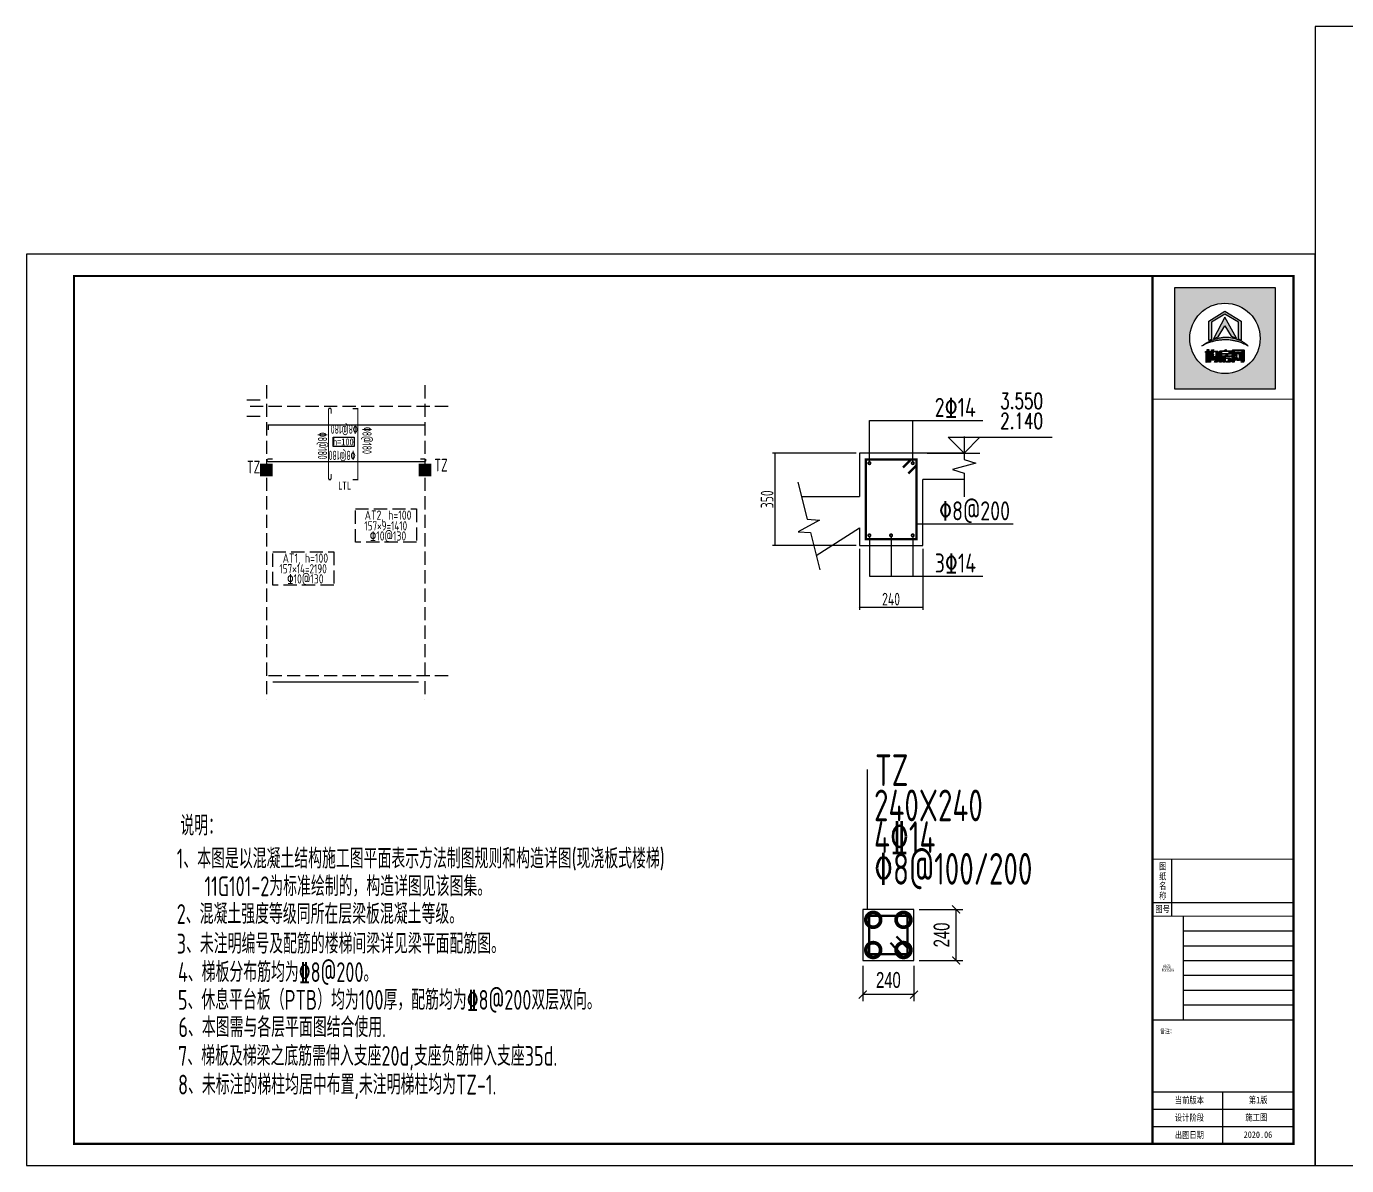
# Model space of a CAD drawing. Header units: millimetres. Extents: x -807114 to 558292, y -468455 to -61603.
# Drawn here: x 448502 to 473496, y -197048 to -175484 of the extents above; entities that cross this region are included whole.
import ezdxf
from ezdxf.enums import TextEntityAlignment as Align

# ---------------------------------------------------------------- set-up
doc = ezdxf.new("R2010")
doc.units = ezdxf.units.MM
doc.header["$LTSCALE"] = 1000
doc.linetypes.add('5', pattern=[60.999999, 47.999999, -6, 1, -6])
doc.linetypes.add('DASH', pattern=[0.35, 0.25, -0.1])
for name, color, linetype in [('0-TEXT-1', 30, 'Continuous'), ('1-剖面钢筋', 30, 'Continuous'), ('1-支座钢筋', 1, 'Continuous'), ('1-板底钢筋', 24, 'Continuous'), ('2-OTHER', 7, 'Continuous'), ('DIM_ELEV', 3, 'Continuous'), ('DIM_LEAD', 3, 'Continuous'), ('FF-FIXT', 31, 'Continuous'), ('PUB_DIM', 3, 'Continuous'), ('PUB_TEXT', 3, 'Continuous'), ('PUB_TITLE', 4, 'Continuous'), ('TEXT', 7, 'Continuous'), ('WINDOW_TEXT', 6, 'Continuous'), ('YHG_柱集中标注', 7, 'Continuous'), ('建-轴', 1, 'Continuous')]:
    doc.layers.add(name, color=color, linetype=linetype)
for name, color, linetype, lineweight in [('YHG_内尺寸', 3, 'Continuous', 18), ('YHG_大样轮廓线', 7, 'Continuous', 25), ('YHG_点钢筋', 3, 'Continuous', 18), ('YHG_钢筋', 190, 'Continuous', 50)]:
    doc.layers.add(name, color=color, linetype=linetype, lineweight=lineweight)
doc.styles.add('_TCH_DIM', font='SIMPLEX', dxfattribs={"bigfont": 'GBCBIG'})
doc.styles.add('_宋体', font='', dxfattribs={"width": 0.8})
doc.styles.add('DIM_FONT', font='tssdeng.shx', dxfattribs={"width": 0.7, "bigfont": 'tssdchn.shx'})
doc.styles.add('LL', font='tssdeng.shx', dxfattribs={"width": 0.7, "height": 5, "bigfont": 'tssdchn.shx'})
doc.styles.add('TSSD_Rein', font='Tssdeng.shx', dxfattribs={"width": 0.7, "bigfont": 'hztxt.shx'})
doc.styles.add('YH_TEXT', font='@yh2.shx', dxfattribs={"width": 0.7, "bigfont": '@yh1.shx'})
doc.styles.add('ZDBOX', font='simsun.ttc', dxfattribs={"width": 0.7})
doc.styles.add('宋体', font='simsun.ttc', dxfattribs={"width": 0.8})
doc.styles.add('黑', font='', dxfattribs={"width": 0.8, "oblique": 8})
doc.styles.get('_宋体').set_extended_font_data('SimSun')
doc.styles.get('黑').set_extended_font_data('SimHei')
doc.dimstyles.new('DIMN20', dxfattribs={"dimscale": 0.2, "dimtxt": 300, "dimasz": 100, "dimexe": 250, "dimexo": 300, "dimgap": 150, "dimtad": 1, "dimdec": 0, "dimzin": 0, "dimdsep": 46, "dimtxsty": 'DIM_FONT', "dimblk": 'ARCHTICK', "dimcen": 0.09, "dimclrt": 7, "dimazin": 2, "dimtfac": 1, "dimtdec": 0, "dimtix": 1, "dimtmove": 2, "dimatfit": 3, "dimfxl": 1, "dimtolj": 1, "dimtzin": 0, "dimarcsym": 0})
doc.dimstyles.new('YH_D_25', dxfattribs={"dimscale": 100, "dimtxt": 3, "dimasz": 1.5, "dimexe": 1.25, "dimexo": 1, "dimgap": 1.25, "dimtad": 1, "dimdec": 0, "dimlfac": 0.25, "dimzin": 0, "dimdsep": 46, "dimtxsty": 'YH_TEXT', "dimblk1": 'ARCHTICK', "dimblk2": 'ARCHTICK', "dimsah": 1, "dimcen": 0.09, "dimclrt": 7, "dimadec": 0, "dimazin": 0, "dimtfac": 1, "dimtdec": 0, "dimtix": 1, "dimtmove": 2, "dimatfit": 3, "dimldrblk": 'ARCHTICK', "dimfxl": 1, "dimtolj": 1, "dimtzin": 0, "dimarcsym": 0})

# ---------------------------------------------------------------- blocks, each defined once
blk = doc.blocks.new('sadasfafa')
h = blk.add_hatch(color=252)
h.dxf.hatch_style = 1
h.paths.add_polyline_path([(1853311, -2488040), (1853311, -2490368), (1855639, -2490368), (1855639, -2488040)])
h.paths.add_polyline_path([(1855286, -2489204, 1), (1853664, -2489204, 1)], flags=16)
edge = h.paths.add_edge_path(flags=0)
edge.add_spline(control_points=[(1853945, -2489376), (1853935, -2489385), (1854022, -2489327), (1854064, -2489324), (1854178, -2489280), (1854273, -2489257), (1854375, -2489242), (1854470, -2489236), (1854555, -2489239), (1854630, -2489250), (1854700, -2489259), (1854781, -2489280), (1854854, -2489303), (1854917, -2489335), (1854967, -2489354), (1854993, -2489368), (1855014, -2489382), (1854982, -2489354), (1854965, -2489332), (1854910, -2489297), (1854854, -2489260), (1854784, -2489234), (1854713, -2489206), (1854640, -2489189), (1854569, -2489179), (1854497, -2489176), (1854414, -2489178), (1854321, -2489198), (1854229, -2489222), (1854147, -2489257), (1854080, -2489292), (1854021, -2489325), (1853977, -2489352), (1853953, -2489369), (1853945, -2489376)], knot_values=[0, 0, 0, 0, 114.670179, 423.637006, 763.89867, 1083.683754, 1343.405239, 1688.07646, 1952.326814, 2113.699055, 2375.693807, 2595.188681, 2872.839541, 3068.155951, 3238.592156, 3348.056762, 3361.095167, 3431.805845, 3527.265261, 3733.200323, 3952.805082, 4160.23278, 4398.128766, 4650.488133, 4837.16968, 5050.428326, 5308.684497, 5588.159898, 5913.430939, 6163.12325, 6398.139207, 6601.625078, 6772.549769, 6871.149972, 6871.149972, 6871.149972, 6871.149972], degree=3, periodic=1)
h.paths.add_polyline_path([(1854530, -2489580), (1854534, -2489580), (1854534, -2489603), (1854618, -2489603), (1854618, -2489621), (1854481, -2489621), (1854481, -2489650), (1854589, -2489650), (1854599, -2489656), (1854606, -2489666), (1854606, -2489733), (1854600, -2489742), (1854590, -2489750), (1854506, -2489750), (1854514, -2489740), (1854518, -2489731), (1854552, -2489731), (1854558, -2489728), (1854560, -2489721), (1854560, -2489675), (1854558, -2489670), (1854553, -2489667), (1854481, -2489667), (1854481, -2489750), (1854436, -2489750), (1854436, -2489626), (1854433, -2489621), (1854406, -2489621), (1854406, -2489603), (1854488, -2489603), (1854488, -2489590)], flags=0)
h.paths.add_polyline_path([(1854486, -2489468), (1854506, -2489461), (1854506, -2489485), (1854510, -2489489), (1854601, -2489489), (1854609, -2489494), (1854615, -2489502), (1854615, -2489556), (1854607, -2489564), (1854599, -2489569), (1854401, -2489569), (1854394, -2489573), (1854394, -2489750), (1854349, -2489750), (1854349, -2489504), (1854355, -2489495), (1854367, -2489489), (1854462, -2489489), (1854462, -2489474)], flags=0)
h.paths.add_polyline_path([(1854394, -2489554), (1854394, -2489512), (1854404, -2489506), (1854562, -2489506), (1854570, -2489513), (1854570, -2489554)], flags=0)
h.paths.add_polyline_path([(1854214, -2489569), (1854203, -2489632), (1854193, -2489683), (1854194, -2489689), (1854218, -2489689), (1854220, -2489683), (1854214, -2489633), (1854254, -2489614), (1854263, -2489686), (1854263, -2489700), (1854255, -2489709), (1854159, -2489709), (1854150, -2489702), (1854148, -2489692), (1854173, -2489569)], flags=0)
h.paths.add_polyline_path([(1854187, -2489466), (1854213, -2489458), (1854207, -2489496), (1854296, -2489496), (1854305, -2489498), (1854312, -2489505), (1854314, -2489513), (1854314, -2489733), (1854310, -2489741), (1854301, -2489750), (1854231, -2489750), (1854238, -2489741), (1854243, -2489730), (1854261, -2489730), (1854268, -2489727), (1854270, -2489720), (1854270, -2489531), (1854270, -2489526), (1854267, -2489521), (1854260, -2489516), (1854202, -2489516), (1854201, -2489534), (1854196, -2489558), (1854150, -2489558), (1854159, -2489535), (1854165, -2489504), (1854167, -2489471)], flags=0)
h.paths.add_polyline_path([(1854140, -2489544), (1854140, -2489750), (1854114, -2489750), (1854114, -2489544)], flags=0)
h.paths.add_polyline_path([(1854056, -2489544), (1854053, -2489750), (1854031, -2489750), (1854031, -2489544)], flags=0)
h.paths.add_polyline_path([(1854107, -2489459), (1854107, -2489508), (1854139, -2489508), (1854139, -2489527), (1854107, -2489527), (1854107, -2489750), (1854062, -2489750), (1854062, -2489527), (1854029, -2489527), (1854029, -2489508), (1854062, -2489508), (1854062, -2489459)], flags=0)
h.paths.add_polyline_path([(1854209, -2489211), (1854471, -2488714), (1854743, -2489200), (1854618, -2489155), (1854470, -2488913), (1854318, -2489172)], flags=0)
h.paths.add_polyline_path([(1854102, -2488808), (1854470, -2488575), (1854848, -2488810), (1854848, -2489247), (1854790, -2489223), (1854790, -2488832), (1854471, -2488643), (1854168, -2488829), (1854168, -2489231), (1854102, -2489257)], flags=0)
h.paths.add_polyline_path([(1854685, -2489750), (1854641, -2489750), (1854641, -2489488), (1854641, -2489484), (1854646, -2489475), (1854656, -2489467), (1854898, -2489467), (1854907, -2489471), (1854916, -2489478), (1854916, -2489731), (1854908, -2489743), (1854902, -2489750), (1854847, -2489750), (1854858, -2489732), (1854866, -2489731), (1854869, -2489724), (1854869, -2489718), (1854867, -2489718), (1854836, -2489718), (1854826, -2489684), (1854814, -2489718), (1854746, -2489718), (1854736, -2489684), (1854722, -2489718), (1854689, -2489718), (1854689, -2489709), (1854691, -2489709), (1854720, -2489621), (1854685, -2489512)], flags=0)
h.paths.add_polyline_path([(1854779, -2489518), (1854809, -2489621), (1854781, -2489709), (1854777, -2489709), (1854750, -2489621), (1854775, -2489518)], flags=0)
h = blk.add_hatch(color=7)
h.dxf.hatch_style = 1
h.paths.add_polyline_path([(1854102, -2489257), (1854168, -2489231), (1854168, -2488829), (1854471, -2488643), (1854790, -2488832), (1854790, -2489223), (1854848, -2489247), (1854848, -2488810), (1854470, -2488575), (1854102, -2488808)])
h = blk.add_hatch(color=7)
h.dxf.hatch_style = 1
h.paths.add_polyline_path([(1854318, -2489172), (1854470, -2488913), (1854618, -2489155), (1854743, -2489200), (1854471, -2488714), (1854209, -2489211)])
h = blk.add_hatch(color=7)
h.dxf.hatch_style = 1
edge = h.paths.add_edge_path()
edge.add_spline(control_points=[(1853945, -2489376), (1853953, -2489369), (1853977, -2489352), (1854021, -2489325), (1854080, -2489292), (1854147, -2489257), (1854229, -2489222), (1854321, -2489198), (1854414, -2489178), (1854497, -2489176), (1854569, -2489179), (1854640, -2489189), (1854713, -2489206), (1854784, -2489234), (1854854, -2489260), (1854910, -2489297), (1854965, -2489332), (1854982, -2489354), (1855014, -2489382), (1854993, -2489368), (1854967, -2489354), (1854917, -2489335), (1854854, -2489303), (1854781, -2489280), (1854700, -2489259), (1854630, -2489250), (1854555, -2489239), (1854470, -2489236), (1854375, -2489242), (1854273, -2489257), (1854178, -2489280), (1854064, -2489324), (1854022, -2489327), (1853935, -2489385), (1853945, -2489376)], knot_values=[0, 0, 0, 0, 98.600203, 269.524894, 473.010766, 708.026723, 957.719033, 1282.990074, 1562.465475, 1820.721647, 2033.980292, 2220.661839, 2473.021206, 2710.917192, 2918.34489, 3137.949649, 3343.884711, 3439.344127, 3510.054805, 3523.09321, 3632.557816, 3802.994021, 3998.310431, 4275.961291, 4495.456165, 4757.450917, 4918.823158, 5183.073513, 5527.744733, 5787.466218, 6107.251302, 6447.512966, 6756.479793, 6871.149972, 6871.149972, 6871.149972, 6871.149972], degree=3, periodic=1)
h = blk.add_hatch(color=7)
h.dxf.hatch_style = 1
h.paths.add_polyline_path([(1854062, -2489459), (1854062, -2489508), (1854029, -2489508), (1854029, -2489527), (1854062, -2489527), (1854062, -2489750), (1854107, -2489750), (1854107, -2489527), (1854139, -2489527), (1854139, -2489508), (1854107, -2489508), (1854107, -2489459)])
h = blk.add_hatch(color=7)
h.dxf.hatch_style = 1
h.paths.add_polyline_path([(1854031, -2489544), (1854031, -2489750), (1854053, -2489750), (1854056, -2489544)])
h = blk.add_hatch(color=7)
h.dxf.hatch_style = 1
h.paths.add_polyline_path([(1854114, -2489544), (1854114, -2489750), (1854140, -2489750), (1854140, -2489544)])
h = blk.add_hatch(color=7)
h.dxf.hatch_style = 1
h.paths.add_polyline_path([(1854173, -2489569), (1854148, -2489692), (1854150, -2489702), (1854159, -2489709), (1854255, -2489709), (1854263, -2489700), (1854263, -2489686), (1854254, -2489614), (1854214, -2489633), (1854220, -2489683), (1854218, -2489689), (1854194, -2489689), (1854193, -2489683), (1854203, -2489632), (1854214, -2489569)])
h = blk.add_hatch(color=7)
h.dxf.hatch_style = 1
h.paths.add_polyline_path([(1854167, -2489471), (1854165, -2489504), (1854159, -2489535), (1854150, -2489558), (1854196, -2489558), (1854201, -2489534), (1854202, -2489516), (1854260, -2489516), (1854267, -2489521), (1854270, -2489526), (1854270, -2489531), (1854270, -2489720), (1854268, -2489727), (1854261, -2489730), (1854243, -2489730), (1854238, -2489741), (1854231, -2489750), (1854301, -2489750), (1854310, -2489741), (1854314, -2489733), (1854314, -2489513), (1854312, -2489505), (1854305, -2489498), (1854296, -2489496), (1854207, -2489496), (1854213, -2489458), (1854187, -2489466)])
h = blk.add_hatch(color=7)
h.dxf.hatch_style = 1
h.paths.add_polyline_path([(1854462, -2489474), (1854462, -2489489), (1854367, -2489489), (1854355, -2489495), (1854349, -2489504), (1854349, -2489750), (1854394, -2489750), (1854394, -2489573), (1854401, -2489569), (1854599, -2489569), (1854607, -2489564), (1854615, -2489556), (1854615, -2489502), (1854609, -2489494), (1854601, -2489489), (1854510, -2489489), (1854506, -2489485), (1854506, -2489461), (1854486, -2489468)])
h.paths.add_polyline_path([(1854394, -2489554), (1854394, -2489512), (1854404, -2489506), (1854562, -2489506), (1854570, -2489513), (1854570, -2489554)], flags=16)
h = blk.add_hatch(color=7)
h.dxf.hatch_style = 1
h.paths.add_polyline_path([(1854488, -2489590), (1854488, -2489603), (1854406, -2489603), (1854406, -2489621), (1854433, -2489621), (1854436, -2489626), (1854436, -2489750), (1854481, -2489750), (1854481, -2489667), (1854553, -2489667), (1854558, -2489670), (1854560, -2489675), (1854560, -2489721), (1854558, -2489728), (1854552, -2489731), (1854518, -2489731), (1854514, -2489740), (1854506, -2489750), (1854590, -2489750), (1854600, -2489742), (1854606, -2489733), (1854606, -2489666), (1854599, -2489656), (1854589, -2489650), (1854481, -2489650), (1854481, -2489621), (1854618, -2489621), (1854618, -2489603), (1854534, -2489603), (1854534, -2489580), (1854530, -2489580)])
h = blk.add_hatch(color=7)
h.dxf.hatch_style = 1
h.paths.add_polyline_path([(1854685, -2489512), (1854685, -2489493), (1854693, -2489483), (1854862, -2489483), (1854869, -2489491), (1854869, -2489724), (1854866, -2489731), (1854858, -2489732), (1854847, -2489750), (1854902, -2489750), (1854908, -2489743), (1854916, -2489731), (1854916, -2489478), (1854907, -2489471), (1854898, -2489467), (1854656, -2489467), (1854646, -2489475), (1854641, -2489484), (1854641, -2489488), (1854641, -2489750), (1854685, -2489750)])
h = blk.add_hatch(color=7)
h.dxf.hatch_style = 1
h.paths.add_polyline_path([(1854866, -2489709), (1854840, -2489621), (1854866, -2489512), (1854836, -2489512), (1854824, -2489558), (1854808, -2489512), (1854745, -2489512), (1854734, -2489557), (1854719, -2489512), (1854689, -2489512), (1854720, -2489621), (1854691, -2489709), (1854689, -2489709), (1854689, -2489710), (1854689, -2489718), (1854722, -2489718), (1854736, -2489684), (1854746, -2489718), (1854814, -2489718), (1854826, -2489684), (1854836, -2489718), (1854867, -2489718), (1854867, -2489709)])
h.paths.add_polyline_path([(1854779, -2489518), (1854809, -2489621), (1854781, -2489709), (1854777, -2489709), (1854750, -2489621), (1854775, -2489518)], flags=16)
for points in [[(1855639, -2488040), (1853311, -2488040), (1853311, -2490368), (1855639, -2490368)], [(1854102, -2489257), (1854102, -2488808), (1854470, -2488575), (1854848, -2488810), (1854848, -2489247), (1854790, -2489223), (1854790, -2488832), (1854471, -2488643), (1854168, -2488829), (1854168, -2489231)], [(1854209, -2489211), (1854318, -2489172), (1854470, -2488913), (1854618, -2489155), (1854743, -2489200), (1854471, -2488714)], [(1854062, -2489459), (1854107, -2489459), (1854107, -2489508), (1854139, -2489508), (1854139, -2489527), (1854107, -2489527), (1854107, -2489750), (1854062, -2489750), (1854062, -2489527), (1854029, -2489527), (1854029, -2489508), (1854062, -2489508)], [(1854056, -2489544), (1854031, -2489544), (1854031, -2489750), (1854053, -2489750)], [(1854114, -2489544), (1854140, -2489544), (1854140, -2489750), (1854114, -2489750)], [(1854462, -2489474), (1854486, -2489468), (1854506, -2489461), (1854506, -2489485), (1854510, -2489489), (1854601, -2489489), (1854609, -2489494), (1854615, -2489502), (1854615, -2489556), (1854607, -2489564), (1854599, -2489569), (1854401, -2489569), (1854394, -2489573), (1854394, -2489750), (1854349, -2489750), (1854349, -2489504), (1854355, -2489495), (1854367, -2489489), (1854462, -2489489)], [(1854394, -2489554), (1854570, -2489554), (1854570, -2489513), (1854562, -2489506), (1854404, -2489506), (1854394, -2489512)], [(1854488, -2489590), (1854530, -2489580), (1854534, -2489580), (1854534, -2489603), (1854618, -2489603), (1854618, -2489621), (1854481, -2489621), (1854481, -2489650), (1854589, -2489650), (1854599, -2489656), (1854606, -2489666), (1854606, -2489733), (1854600, -2489742), (1854590, -2489750), (1854506, -2489750), (1854514, -2489740), (1854518, -2489731), (1854552, -2489731), (1854558, -2489728), (1854560, -2489721), (1854560, -2489675), (1854558, -2489670), (1854553, -2489667), (1854481, -2489667), (1854481, -2489750), (1854436, -2489750), (1854436, -2489626), (1854433, -2489621), (1854406, -2489621), (1854406, -2489603), (1854488, -2489603)], [(1854641, -2489750), (1854641, -2489488), (1854641, -2489484), (1854646, -2489475), (1854656, -2489467), (1854898, -2489467), (1854907, -2489471), (1854916, -2489478), (1854916, -2489731), (1854908, -2489743), (1854902, -2489750), (1854847, -2489750), (1854858, -2489732), (1854866, -2489731), (1854869, -2489724), (1854869, -2489491), (1854862, -2489483), (1854693, -2489483), (1854685, -2489493), (1854685, -2489750)], [(1854775, -2489518), (1854779, -2489518), (1854809, -2489621), (1854781, -2489709), (1854777, -2489709), (1854750, -2489621)]]:
    blk.add_lwpolyline(points, close=True)
for points in [[(1854173, -2489569), (1854214, -2489569), (1854203, -2489632), (1854193, -2489683), (1854194, -2489689), (1854218, -2489689), (1854220, -2489683), (1854214, -2489633), (1854254, -2489614), (1854263, -2489686), (1854263, -2489700), (1854255, -2489709), (1854159, -2489709), (1854150, -2489702), (1854148, -2489692), (1854173, -2489569)], [(1854167, -2489471), (1854187, -2489466), (1854213, -2489458), (1854207, -2489496), (1854296, -2489496), (1854305, -2489498), (1854312, -2489505), (1854314, -2489513), (1854314, -2489733), (1854310, -2489741), (1854301, -2489750), (1854231, -2489750), (1854238, -2489741), (1854243, -2489730), (1854261, -2489730), (1854268, -2489727), (1854270, -2489720), (1854270, -2489531), (1854270, -2489526), (1854267, -2489521), (1854260, -2489516), (1854202, -2489516), (1854201, -2489534), (1854196, -2489558), (1854150, -2489558), (1854150, -2489558), (1854159, -2489535), (1854165, -2489504), (1854167, -2489471)], [(1854866, -2489709), (1854866, -2489709), (1854867, -2489709), (1854867, -2489718), (1854836, -2489718), (1854826, -2489684), (1854814, -2489718), (1854746, -2489718), (1854736, -2489684), (1854722, -2489718), (1854689, -2489718), (1854689, -2489710), (1854689, -2489709), (1854691, -2489709), (1854720, -2489621), (1854689, -2489512)]]:
    blk.add_lwpolyline(points)
at = {"color": 7}
blk.add_lwpolyline([(1854689, -2489512), (1854719, -2489512), (1854734, -2489557), (1854745, -2489512), (1854808, -2489512), (1854824, -2489558), (1854836, -2489512), (1854866, -2489512), (1854840, -2489621), (1854866, -2489709)], dxfattribs=at)
blk.add_circle((1854475, -2489204), 811)
at = {"start_tangent": (-0.74079, -0.671736), "end_tangent": (-0.74079, -0.671736)}
blk.add_spline([(1853945, -2489376), (1853977, -2489357), (1854071, -2489318), (1854178, -2489282), (1854280, -2489257), (1854365, -2489245), (1854479, -2489238), (1854566, -2489241), (1854619, -2489248), (1854704, -2489261), (1854775, -2489279), (1854861, -2489308), (1854920, -2489335), (1854972, -2489357), (1855003, -2489375), (1855007, -2489377), (1854990, -2489361), (1854968, -2489339), (1854913, -2489299), (1854851, -2489261), (1854787, -2489235), (1854714, -2489208), (1854633, -2489189), (1854572, -2489180), (1854501, -2489177), (1854416, -2489181), (1854326, -2489198), (1854222, -2489227), (1854146, -2489259), (1854077, -2489294), (1854019, -2489327), (1853971, -2489357), (1853945, -2489376)], degree=3, dxfattribs=at)
blk = doc.blocks.new('_ArchTick')
at = {"color": 0, "linetype": 'ByBlock', "const_width": 0.15}
blk.add_lwpolyline([(-0.5, -0.5), (0.5, 0.5)], dxfattribs=at)
blk = doc.blocks.new('*D10022')
at = {"layer": 'Defpoints', "color": 0}
for p in [(462675, -183560), (464272, -183560), (464272, -185310)]:
    blk.add_point(p, dxfattribs=at)
at = {"layer": 'PUB_DIM', "color": 0, "linetype": '5', "lineweight": -2}
blk.add_line((464212, -183560), (462625, -183560), dxfattribs=at)
at = {"layer": 'PUB_DIM', "color": 0, "lineweight": -2}
for p, q in [((462675, -185310), (462675, -183560)), ((464212, -185310), (462625, -185310))]:
    blk.add_line(p, q, dxfattribs=at)
at = {"layer": 'PUB_DIM', "color": 0, "linetype": 'ByBlock', "lineweight": -2, "xscale": 20, "yscale": 20, "zscale": 20}
for p, rotation in [((462675, -183560), 90), ((462675, -185310), 270)]:
    blk.add_blockref('_ArchTick', p, dxfattribs=dict(at, rotation=rotation))
at = {"layer": 'PUB_DIM', "color": 7, "insert": (462525, -184435), "char_height": 240, "attachment_point": 5, "rotation": 90, "style": 'DIM_FONT'}
blk.add_mtext('\\A1;\\A1;350', dxfattribs=at)
blk = doc.blocks.new('*D10023')
at = {"layer": 'Defpoints', "color": 0}
for p in [(464272, -185310), (465472, -185310), (465472, -186475)]:
    blk.add_point(p, dxfattribs=at)
at = {"layer": 'PUB_DIM', "color": 0, "lineweight": -2}
for p, q in [((464272, -185370), (464272, -186525)), ((464272, -186475), (465472, -186475))]:
    blk.add_line(p, q, dxfattribs=at)
at = {"layer": 'PUB_DIM', "color": 0, "linetype": '5', "lineweight": -2}
blk.add_line((465472, -185370), (465472, -186525), dxfattribs=at)
at = {"layer": 'PUB_DIM', "color": 0, "linetype": 'ByBlock', "lineweight": -2, "xscale": 20, "yscale": 20, "zscale": 20, "rotation": 180}
blk.add_blockref('_ArchTick', (464272, -186475), dxfattribs=at)
at = {"layer": 'PUB_DIM', "color": 0, "linetype": 'ByBlock', "lineweight": -2, "xscale": 20, "yscale": 20, "zscale": 20}
blk.add_blockref('_ArchTick', (465472, -186475), dxfattribs=at)
at = {"layer": 'PUB_DIM', "color": 7, "insert": (464872, -186325), "char_height": 240, "attachment_point": 5, "style": 'DIM_FONT'}
blk.add_mtext('\\A1;\\A1;240', dxfattribs=at)
blk = doc.blocks.new('*D10024')
at = {"layer": 'Defpoints', "color": 0}
for p in [(464336, -193166), (465305, -193166), (464336, -193811)]:
    blk.add_point(p, dxfattribs=at)
at = {"layer": 'YHG_内尺寸', "color": 0, "lineweight": -2}
for p, q in [((464336, -193266), (464336, -193936)), ((465305, -193266), (465305, -193936)), ((465305, -193811), (464336, -193811))]:
    blk.add_line(p, q, dxfattribs=at)
at = {"layer": 'YHG_内尺寸', "color": 0, "linetype": 'ByBlock', "lineweight": -2, "xscale": 150, "yscale": 150, "zscale": 150, "rotation": 180}
blk.add_blockref('_ArchTick', (464336, -193811), dxfattribs=at)
at = {"layer": 'YHG_内尺寸', "color": 0, "linetype": 'ByBlock', "lineweight": -2, "xscale": 150, "yscale": 150, "zscale": 150}
blk.add_blockref('_ArchTick', (465305, -193811), dxfattribs=at)
at = {"layer": 'YHG_内尺寸', "color": 7, "insert": (464821, -193536), "char_height": 300, "attachment_point": 5, "style": 'YH_TEXT'}
blk.add_mtext('\\A1;\\A1;240', dxfattribs=at)
blk = doc.blocks.new('*D10025')
at = {"layer": 'Defpoints', "color": 0}
for p in [(465305, -192198), (466105, -192198), (465305, -193166)]:
    blk.add_point(p, dxfattribs=at)
at = {"layer": 'YHG_内尺寸', "color": 0, "lineweight": -2}
for p, q in [((465405, -192198), (466230, -192198)), ((466105, -193166), (466105, -192198)), ((465405, -193166), (466230, -193166))]:
    blk.add_line(p, q, dxfattribs=at)
at = {"layer": 'YHG_内尺寸', "color": 0, "linetype": 'ByBlock', "lineweight": -2, "xscale": 150, "yscale": 150, "zscale": 150}
for p, rotation in [((466105, -192198), 90), ((466105, -193166), 270)]:
    blk.add_blockref('_ArchTick', p, dxfattribs=dict(at, rotation=rotation))
at = {"layer": 'YHG_内尺寸', "color": 7, "insert": (465830, -192682), "char_height": 300, "attachment_point": 5, "rotation": 90, "style": 'YH_TEXT'}
blk.add_mtext('\\A1;\\A1;240', dxfattribs=at)

msp = doc.modelspace()

# ---------------------------------------------------------------- hatches: boundary and pattern name
h = msp.add_hatch(color=256)
h.dxf.hatch_style = 1
h.paths.add_polyline_path([(452926.6, -183998.9), (453166.6, -183998.9), (453166.6, -183758.9), (452926.6, -183758.9)])
h = msp.add_hatch(color=256)
h.dxf.hatch_style = 1
h.paths.add_polyline_path([(455926.6, -183998.9), (456166.6, -183998.9), (456166.6, -183758.9), (455926.6, -183758.9)])

# ---------------------------------------------------------------- linework, layer by layer
at = {"color": 251}
msp.add_line((455926.6, -187898.9), (453166.6, -187898.9), dxfattribs=at)
for p, q in [((470189.3, -192324.3), (470189.3, -191246.1)), ((469819.7, -192067.5), (472489.4, -192067.5))]:
    msp.add_line(p, q)
at = {"const_width": 20.5}
for points in [[(469819.7, -182540.9), (472489.4, -182540.9)], [(469819.7, -191246.1), (472489.4, -191246.1)], [(469819.7, -192324.3), (472489.4, -192324.3)], [(469819.7, -194286.7), (472489.4, -194286.7)]]:
    msp.add_lwpolyline(points, dxfattribs=at)
at = {"layer": '1-剖面钢筋', "const_width": 45}
msp.add_lwpolyline([(464392.1, -183679.8), (464392.1, -185189.8), (465352.1, -185189.8), (465352.1, -183679.8)], close=True, dxfattribs=at)
for points in [[(465097.6, -183834.8), (465258.9, -183673.6)], [(465196.9, -183947.6), (465358.1, -183786.3)]]:
    msp.add_lwpolyline(points, dxfattribs=at)
for points in [[(464477.7, -183751.2, -1), (464445.7, -183751.2, -1)], [(465266.5, -183751.2, 1), (465298.5, -183751.2, 1)], [(464477.7, -185118.3, 1), (464445.7, -185118.3, 1)], [(464889, -185118.3, 1), (464857, -185118.3, 1)], [(465266.5, -185118.3, -1), (465298.5, -185118.3, -1)]]:
    msp.add_lwpolyline(points, format="xyb", close=True, dxfattribs=at)
at = {"layer": '1-支座钢筋', "const_width": 22.5, "elevation": 0}
for points in [[(454682.3, -182718.6), (454778.1, -182718.6), (454778.1, -184065.2), (454682.3, -184065.2)], [(456046.6, -183124.9), (456046.6, -183029.1), (453081.4, -183029.1), (453081.4, -183124.9)]]:
    msp.add_lwpolyline(points, dxfattribs=at)
at = {"layer": '1-板底钢筋', "const_width": 22.5, "elevation": 0}
for points in [[(454272, -182816.8), (454272, -182733.5), (454259.5, -182711.9), (454234.5, -182711.9), (454222, -182733.5), (454222, -184041.8), (454234.5, -184063.4), (454259.5, -184063.4), (454272, -184041.8), (454272, -183958.5)], [(455958.2, -183671.6), (456041.5, -183671.6), (456063.1, -183684.1), (456063.1, -183709.1), (456041.5, -183721.6), (453079.5, -183721.6), (453057.8, -183709.1), (453057.8, -183684.1), (453079.5, -183671.6), (453162.8, -183671.6)]]:
    msp.add_lwpolyline(points, dxfattribs=at)
at = {"layer": '2-OTHER'}
for p, q in [((466253.9, -183559.8), (464272.1, -183559.8)), ((464272.1, -183559.8), (464272.1, -184384.8)), ((466253.9, -184059.8), (465472.1, -184059.8)), ((465472.1, -185309.8), (465472.1, -184059.8)), ((463176.6, -184384.8), (464272.1, -184384.8)), ((463453.2, -185496.7), (464272.1, -184976.9)), ((464272.1, -184976.9), (464272.1, -185309.8)), ((464272.1, -185309.8), (465472.1, -185309.8))]:
    msp.add_line(p, q, dxfattribs=at)
at = {"layer": 'DIM_ELEV'}
for p, q in [((466253.9, -183559.8, 0), (465953.9, -183259.8, 0)), ((465953.9, -183259.8, 0), (467918.8, -183259.8, 0)), ((466253.9, -183559.8, 0), (466553.9, -183259.8, 0)), ((465553.9, -183559.8, 0), (466553.9, -183559.8, 0))]:
    msp.add_line(p, q, dxfattribs=at)
at = {"layer": 'DIM_LEAD'}
for p, q in [((465283.8, -183735.3), (465283.8, -182943.5)), ((466253.9, -183247.1), (466253.9, -183682.8)), ((466253.9, -183682.8), (466473.9, -183752.8)), ((466473.9, -183752.8), (466033.9, -183872.8)), ((466033.9, -183872.8), (466253.9, -183942.8)), ((466253.9, -183942.8), (466253.9, -184389.7)), ((463109.1, -184113), (463283.5, -184814.6)), ((463513.9, -184829.4), (463115.9, -185052)), ((463283.5, -184814.6), (463513.9, -184829.4)), ((465352.1, -184901.3), (467183.9, -184901.3)), ((463115.9, -185052), (463346.3, -185066.9)), ((463346.3, -185066.9), (463520.7, -185768.4)), ((464876, -185134), (464876, -185888.9)), ((465283.8, -185134.2), (465283.8, -185888.9))]:
    msp.add_line(p, q, dxfattribs=at)
for points in [[(464464.7, -183735.5), (464464.7, -182943.5), (466611.2, -182943.5)], [(464464.7, -185134), (464464.7, -185888.9), (466611.2, -185888.9)]]:
    msp.add_lwpolyline(points, dxfattribs=at)
at = {"layer": 'FF-FIXT', "ltscale": 3}
for points in [[(452926.6, -182558.9), (452677, -182558.9)], [(452677, -182858.9), (452926.6, -182858.9)]]:
    msp.add_lwpolyline(points, dxfattribs=at)
at = {"layer": 'PUB_TEXT', "color": 6, "elevation": 0}
msp.add_lwpolyline([(454307.1, -183261.1), (454707.1, -183261.1), (454707.1, -183436.1), (454307.1, -183436.1)], close=True, dxfattribs=at)
at = {"layer": 'PUB_TITLE'}
for p, q in [((469819.7, -195651.2), (472489.4, -195651.2)), ((471154.6, -196637), (471154.6, -195651.2)), ((469819.7, -195979.8), (472489.4, -195979.8)), ((469819.7, -196308.4), (472489.4, -196308.4))]:
    msp.add_line(p, q, dxfattribs=at)
for points in [[(472900.2, -197047.7), (503397.3, -197047.7), (503397.3, -175484.1), (472900.2, -175484.1)], [(448502.5, -197047.7), (472900.2, -197047.7), (472900.2, -179796.8), (448502.5, -179796.8)], [(449402.6, -196637), (472489.4, -196637), (472489.4, -180207.6), (449402.6, -180207.6)]]:
    msp.add_lwpolyline(points, close=True, dxfattribs=at)
at = {"layer": 'PUB_TITLE', "const_width": 41.1}
msp.add_lwpolyline([(449402.6, -196637), (472489.4, -196637), (472489.4, -180207.6), (449402.6, -180207.6)], close=True, dxfattribs=at)
msp.add_lwpolyline([(469819.7, -196637), (469819.7, -180207.6)], dxfattribs=at)
at = {"layer": 'PUB_TITLE'}
msp.add_lwpolyline([(469819.7, -194286.7), (472489.4, -194286.7)], dxfattribs=at)
for points in [[(470400.6, -192324.2), (470400.6, -192324.2), (470400.6, -194274.4), (470400.6, -194274.4)], [(470400.6, -192604.6), (470400.6, -192604.6), (471956.4, -192604.6), (472489.4, -192604.6)], [(470400.6, -192885), (470400.6, -192885), (471956.4, -192885), (472489.4, -192885)], [(470400.6, -193165.3), (470400.6, -193165.3), (471956.4, -193165.3), (472489.4, -193165.3)], [(470400.6, -193445.7), (470400.6, -193445.7), (471956.4, -193445.7), (472489.4, -193445.7)], [(470400.6, -193726), (470400.6, -193726), (471956.4, -193726), (472489.4, -193726)], [(470400.6, -194006.4), (470400.6, -194006.4), (471956.4, -194006.4), (472489.4, -194006.4)]]:
    msp.add_open_spline(points, degree=3, dxfattribs=at)
at = {"layer": 'WINDOW_TEXT', "linetype": 'DASH'}
for points in [[(454731.7, -185248.9), (454731.7, -184617.8), (455884.8, -184617.8), (455884.8, -185248.9)], [(453166.6, -186061.5), (453166.6, -185430.5), (454319.7, -185430.5), (454319.7, -186061.5)]]:
    msp.add_lwpolyline(points, close=True, dxfattribs=at)
at = {"layer": 'YHG_大样轮廓线'}
msp.add_3dface([(464336.4, -193165.6), (465305.3, -193165.6), (465305.3, -192197.9), (464336.4, -192197.9)], dxfattribs=at)
at = {"layer": 'YHG_柱集中标注', "color": 0}
msp.add_line((464426.9, -192197.9), (464426.9, -189550.4), dxfattribs=at)
at = {"layer": 'YHG_点钢筋', "const_width": 280}
for points in [[(464569.4, -192395.9, 1), (464499.4, -192395.9, 1), (464569.4, -192395.9, 1)], [(465142.3, -192395.9, 1), (465072.3, -192395.9, 1), (465142.3, -192395.9, 1)], [(464569.4, -192967.6, 1), (464499.4, -192967.6, 1), (464569.4, -192967.6, 1)], [(465142.3, -192967.6, 1), (465072.3, -192967.6, 1), (465142.3, -192967.6, 1)]]:
    msp.add_lwpolyline(points, format="xyb", dxfattribs=at)
at = {"layer": 'YHG_钢筋'}
msp.add_lwpolyline([(464863.2, -192833.4), (465065.3, -193045.6), (465185.3, -193045.6), (465185.3, -192925.6), (465185.3, -193045.6), (465185.3, -192317.9), (464456.4, -192317.9), (464456.4, -193045.6), (465065.3, -193045.6), (465185.3, -193045.6), (465185.3, -192925.6), (464973.2, -192713.4)], dxfattribs=at)
at = {"layer": '建-轴', "linetype": 'DASH'}
for p, q in [((453046.6, -182276.5), (453046.6, -188227.6)), ((453046.6, -182276.5), (453046.6, -188227.6)), ((456046.6, -182276.5), (456046.6, -188227.6)), ((456487.7, -182678.9), (452677, -182678.9)), ((456487.7, -187778.9), (453046.6, -187778.9))]:
    msp.add_line(p, q, dxfattribs=at)

# ---------------------------------------------------------------- block references
at = {"xscale": 0.8211456000000003, "yscale": 0.8211456000000003, "zscale": 0.8211456000000003}
msp.add_blockref('sadasfafa', (-1051601.2, 1862609.8), dxfattribs=at)

# ---------------------------------------------------------------- texts
at = {"style": 'ZDBOX', "width": 0.8}
for s, height, p in [('图', 123.2, (470015.6, -191383.5)), ('纸', 123.2, (470015.6, -191569.4)), ('名', 123.2, (470015.6, -191748.9)), ('称', 123.2, (470015.6, -191937.8)), ('图号', 123.22, (470013.1, -192192)), ('备注：', 82.15, (470103.4, -194498.3))]:
    msp.add_text(s, height=height, dxfattribs=at).set_placement(p, align=Align.MIDDLE)
for s, p in [('当前版本', (470243.7, -195871.9)), ('第1版', (471644.4, -195866.2)), ('设计阶段', (470243.7, -196200.4)), ('施工图', (471580, -196194.8)), ('出图日期', (470243.7, -196529)), ('2020.06', (471547.9, -196523.4))]:
    msp.add_text(s, height=123.22, dxfattribs=at).set_placement(p)
at = {"layer": '0-TEXT-1', "style": 'TSSD_Rein', "width": 0.8}
for s, p in [('2%%13114', (465698, -182875.6)), ('%%1308@200', (465780.2, -184833.9)), ('3%%13114', (465698, -185821.5))]:
    msp.add_text(s, height=360, dxfattribs=at).set_placement(p)
at = {"layer": '0-TEXT-1', "color": 0, "style": 'LL', "width": 0.619588}
for rotation, p, p2 in [(270, (454020.5, -183168.9), (454020.5, -183677.7)), (180, (454771.3, -183019.1, 0), (454262.5, -183019.1, 0)), (270, (454862.8, -183069), (454862.8, -183577.8)), (180, (454730.8, -183515.7, 0), (454222, -183515.7, 0))]:
    msp.add_text('%%1308@180', height=175, rotation=rotation, dxfattribs=at).set_placement(p, p2, align=Align.FIT)
at = {"layer": 'PUB_TEXT'}
for s, height, style, width, p in [('3.550', 297.5, '_TCH_DIM', 0.705882, (466937.5, -182722.4, 0)), ('2.140', 297.5, '_TCH_DIM', 0.705882, (466937.5, -183099.9, 0)), ('h=100', 130.7, '黑', 0.8, (454307.1, -183412.9)), ('LTL', 151.9, '_宋体', 0.8, (454401.2, -184252.2, 0))]:
    msp.add_text(s, height=height, dxfattribs=dict(at, style=style, width=width)).set_placement(p)
at = {"layer": 'PUB_TEXT', "style": 'LL'}
for s, width, p in [('AT2, h=100', 0.8, (455349.2, -184755.6)), ('157×9=1410', 0.75, (455306, -184937.5)), ('%%13110@130', 0.8, (455349.2, -185128.4)), ('157×14=2190', 0.75, (453740.9, -185750.2)), ('AT1, h=100', 0.8, (453784.1, -185568.3)), ('%%13110@130', 0.8, (453784.1, -185941.1))]:
    msp.add_text(s, height=175, dxfattribs=dict(at, width=width)).set_placement(p, align=Align.MIDDLE)
at = {"layer": 'PUB_TEXT', "color": 8, "style": '宋体', "width": 0.7}
msp.add_text('REVISION', height=52.22, dxfattribs=at).set_placement((469995.4, -193387.8), align=Align.BOTTOM_LEFT)
at = {"layer": 'PUB_TEXT', "color": 8, "style": '宋体'}
msp.add_text('修改', height=52.22, dxfattribs=at).set_placement((470023.9, -193302.1))
at = {"layer": 'TEXT', "color": 30, "style": 'TSSD_Rein', "width": 0.7}
for s, p in [('说明：', (451417.4, -190799.6)), ('1、本图是以混凝土结构施工图平面表示方法制图规则和构造详图(现浇板式楼梯)', (451349, -191423.1)), ('11G101-2为标准绘制的，构造详图见该图集。', (451874.3, -191948.1)), ('2、混凝土强度等级同所在层梁板混凝土等级。', (451349, -192473.1)), ('3、未注明编号及配筋的楼梯间梁详见梁平面配筋图。', (451349, -193035.1)), ('4、梯板分布筋均为%%1328@200。', (451370.3, -193573.2)), ('5、休息平台板（PTB）均为100厚，配筋均为%%1328@200双层双向。', (451370.3, -194098.2)), ('6、本图需与各层平面图结合使用.', (451380.6, -194615.3)), ('7、梯板及梯梁之底筋需伸入支座20d,支座负筋伸入支座35d.', (451373.7, -195159)), ('8、未标注的梯柱均居中布置,未注明梯柱均为TZ-1.', (451373.7, -195702.7))]:
    msp.add_text(s, height=375, dxfattribs=at).set_placement(p)
at = {"layer": 'YHG_柱集中标注', "color": 0, "style": 'TSSD_Rein', "width": 0.7}
for s, height, p in [('TZ', 240, (456226.5, -183981.3)), ('TZ', 240, (452677, -184017.3)), ('TZ', 600, (464569.3, -190042.3)), ('240X240', 600, (464549.4, -190710.4)), ('4%%13214', 600, (464549.4, -191310.4)), ('%%1308@100/200', 600, (464549.4, -191910.4))]:
    msp.add_text(s, height=height, dxfattribs=at).set_placement(p, align=Align.BOTTOM_LEFT)

# ---------------------------------------------------------------- dimensions: what is measured, and where the dimension line sits
at = {"layer": 'PUB_DIM'}
for p2, distance, text, picture, middle in [((464272.1, -183559.8, 0), 1596.9, '\\A1;350', '*D10022', (462525.3, -184434.8, 0)), ((465472.1, -185309.8, 0), -1165.7, '\\A1;240', '*D10023', (464872.1, -186325.4, 0))]:
    dim = msp.add_aligned_dim(p1=(464272.1, -185309.8, 0), p2=p2, distance=distance, text=text, dimstyle='DIMN20', override={"dimtxt": 1200, "dimtxsty": 'DIM_FONT'}, dxfattribs=at)
    dim.commit()
    dim.dimension.update_dxf_attribs({"geometry": picture, "text_midpoint": middle})
at = {"layer": 'YHG_内尺寸'}
for base, p2, angle, picture, middle in [((466105.3, -192197.9), (465305.3, -192197.9), 90, '*D10025', (465830.3, -192681.8)), ((464336.4, -193810.6), (464336.4, -193165.6), 180, '*D10024', (464820.9, -193535.6))]:
    dim = msp.add_linear_dim(base=base, p1=(465305.3, -193165.6), p2=p2, angle=angle, text='\\A1;240', dimstyle='YH_D_25', override={"dimtxsty": 'YH_TEXT'}, dxfattribs=at)
    dim.commit()
    dim.dimension.update_dxf_attribs({"geometry": picture, "text_midpoint": middle})

doc.saveas('drawing.dxf')
